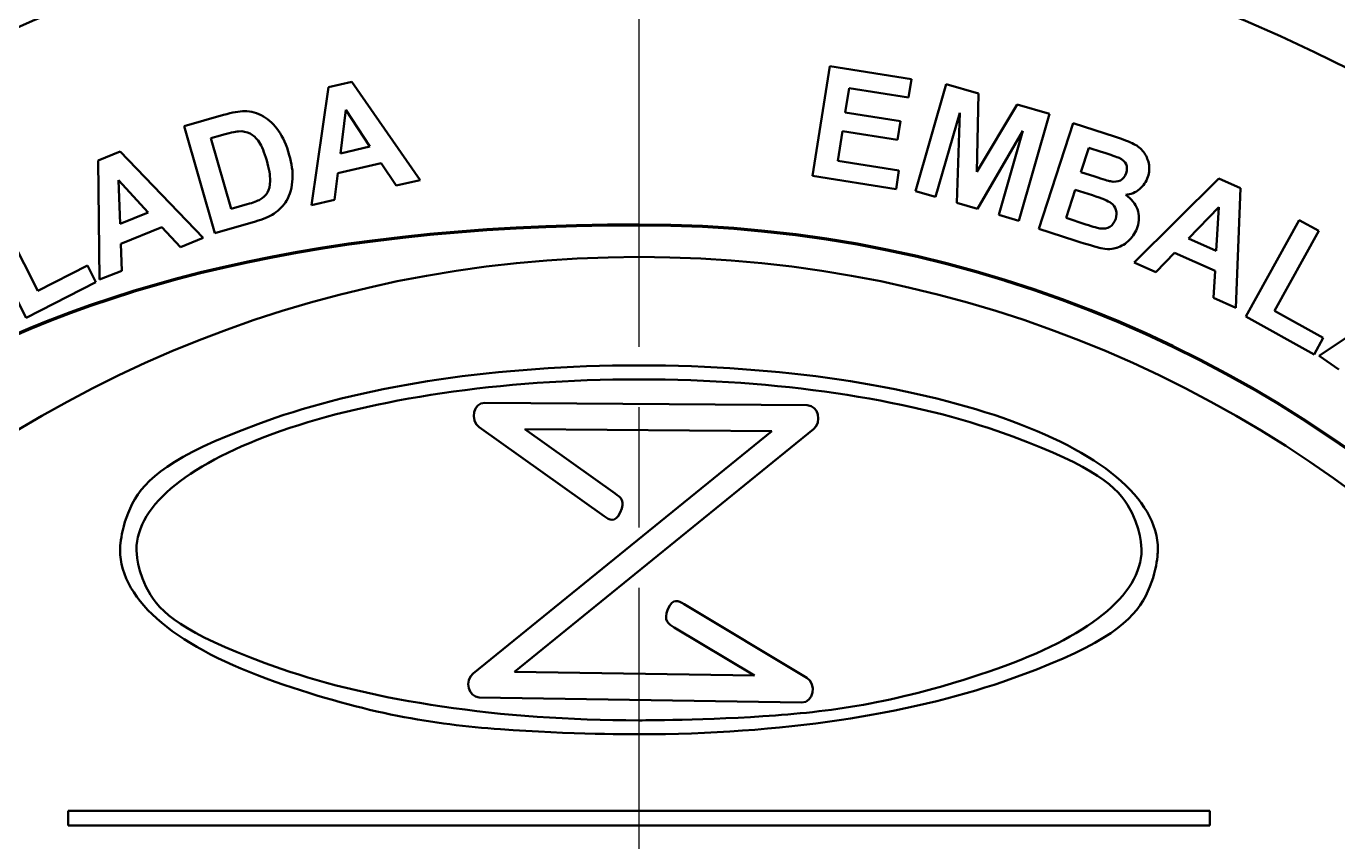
# Model space of a CAD drawing. Extents: x 0 to 616, y 0 to 436.
# Drawn here: x 504.81 to 553.77, y 315.83 to 346.29 of the extents above; entities that cross this region are included whole.
import ezdxf

# ---------------------------------------------------------------- set-up
doc = ezdxf.new("R2010")
doc.units = 0
doc.header["$LTSCALE"] = 1.5
doc.linetypes.add('AM_ISO08W050', pattern=[18, 12, -1.5, 3, -1.5])
doc.layers.add('AM_0', color=7, linetype='CONTINUOUS', lineweight=50)
doc.layers.add('AM_7', color=4, linetype='AM_ISO08W050', lineweight=25)

msp = doc.modelspace()

# ---------------------------------------------------------------- linework, layer by layer
at = {"layer": 'AM_0'}
for radius in [64.3, 58.175, 44.79]:
    msp.add_circle((527.683, 292.885), radius, dxfattribs=at)
at = {"layer": 'AM_0', "color": 7}
for points in [[(534.162, 340.704), (534.162, 340.704), (534.811, 344.802), (534.811, 344.802)], [(534.811, 344.802), (534.811, 344.802), (537.849, 344.32), (537.849, 344.32)], [(537.849, 344.32), (537.849, 344.32), (537.739, 343.627), (537.739, 343.627)], [(535.529, 343.977), (535.529, 343.977), (535.385, 343.069), (535.385, 343.069)], [(537.739, 343.627), (537.739, 343.627), (535.529, 343.977), (535.529, 343.977)], [(538.006, 340.135), (538.006, 340.135), (539.15, 344.123), (539.15, 344.123)], [(539.15, 344.123), (539.15, 344.123), (540.355, 343.778), (540.355, 343.778)], [(540.355, 343.778), (540.355, 343.778), (540.298, 340.849), (540.298, 340.849)], [(540.298, 340.849), (540.298, 340.849), (541.794, 343.365), (541.794, 343.365)], [(541.794, 343.365), (541.794, 343.365), (543.002, 343.019), (543.002, 343.019)], [(510.702, 342.555), (510.702, 342.555), (512.174, 342.977), (512.174, 342.977)], [(512.174, 342.977), (512.506, 343.072), (512.766, 343.12), (512.955, 343.119)], [(512.955, 343.119), (513.208, 343.117), (513.444, 343.052), (513.661, 342.923)], [(513.661, 342.923), (513.879, 342.796), (514.068, 342.617), (514.228, 342.387)], [(535.385, 343.069), (535.385, 343.069), (537.442, 342.743), (537.442, 342.743)], [(537.442, 342.743), (537.442, 342.743), (537.333, 342.053), (537.333, 342.053)], [(539.654, 343.06), (539.654, 343.06), (538.754, 339.92), (538.754, 339.92)], [(539.543, 339.694), (539.543, 339.694), (539.654, 343.06), (539.654, 343.06)], [(543.002, 343.019), (543.002, 343.019), (541.858, 339.03), (541.858, 339.03)], [(511.846, 338.567), (511.846, 338.567), (510.702, 342.555), (510.702, 342.555)], [(512.734, 342.366), (512.615, 342.36), (512.391, 342.309), (512.062, 342.214)], [(513.162, 342.285), (513.036, 342.35), (512.894, 342.377), (512.734, 342.366)], [(513.501, 341.965), (513.399, 342.114), (513.285, 342.221), (513.162, 342.285)], [(514.228, 342.387), (514.387, 342.157), (514.521, 341.855), (514.628, 341.481)], [(535.276, 342.379), (535.276, 342.379), (535.099, 341.263), (535.099, 341.263)], [(537.333, 342.053), (537.333, 342.053), (535.276, 342.379), (535.276, 342.379)], [(542.011, 342.384), (542.011, 342.384), (540.318, 339.472), (540.318, 339.472)], [(541.111, 339.244), (541.111, 339.244), (542.011, 342.384), (542.011, 342.384)], [(542.611, 338.726), (542.611, 338.726), (543.893, 342.672), (543.893, 342.672)], [(543.893, 342.672), (543.893, 342.672), (545.471, 342.159), (545.471, 342.159)], [(512.062, 342.214), (512.062, 342.214), (511.701, 342.111), (511.701, 342.111)], [(511.701, 342.111), (511.701, 342.111), (512.458, 339.47), (512.458, 339.47)], [(513.786, 341.279), (513.698, 341.587), (513.602, 341.815), (513.501, 341.965)], [(544.477, 341.756), (544.477, 341.756), (544.181, 340.843), (544.181, 340.843)], [(544.935, 341.607), (544.935, 341.607), (544.477, 341.756), (544.477, 341.756)], [(545.471, 342.159), (545.783, 342.058), (546.012, 341.969), (546.157, 341.893)], [(546.157, 341.893), (546.302, 341.817), (546.422, 341.718), (546.516, 341.596)], [(507.491, 341.28), (507.491, 341.28), (508.312, 341.612), (508.312, 341.612)], [(507.547, 336.828), (507.547, 336.828), (507.491, 341.28), (507.491, 341.28)], [(508.312, 341.612), (508.312, 341.612), (511.407, 338.388), (511.407, 338.388)], [(513.914, 340.524), (513.916, 340.718), (513.874, 340.97), (513.786, 341.279)], [(514.628, 341.481), (514.722, 341.153), (514.763, 340.858), (514.749, 340.597)], [(535.099, 341.263), (535.099, 341.263), (537.388, 340.901), (537.388, 340.901)], [(545.611, 341.372), (545.535, 341.407), (545.31, 341.485), (544.935, 341.607)], [(545.867, 341.137), (545.824, 341.235), (545.739, 341.314), (545.611, 341.372)], [(546.516, 341.596), (546.61, 341.474), (546.675, 341.332), (546.711, 341.168)], [(537.388, 340.901), (537.388, 340.901), (537.278, 340.21), (537.278, 340.21)], [(544.181, 340.843), (544.181, 340.843), (544.703, 340.674), (544.703, 340.674)], [(545.653, 340.536), (545.757, 340.589), (545.829, 340.679), (545.87, 340.807)], [(545.87, 340.807), (545.91, 340.929), (545.909, 341.039), (545.867, 341.137)], [(546.711, 341.168), (546.748, 341.005), (546.738, 340.838), (546.683, 340.668)], [(509.362, 339.332), (509.362, 339.332), (508.255, 340.545), (508.255, 340.545)], [(508.255, 340.545), (508.255, 340.545), (508.312, 338.908), (508.312, 338.908)], [(513.813, 340.078), (513.877, 340.181), (513.91, 340.33), (513.914, 340.524)], [(514.749, 340.597), (514.733, 340.279), (514.658, 340.003), (514.524, 339.771)], [(537.278, 340.21), (537.278, 340.21), (534.162, 340.704), (534.162, 340.704)], [(544.703, 340.674), (545.013, 340.573), (545.208, 340.515), (545.286, 340.5)], [(545.286, 340.5), (545.427, 340.471), (545.55, 340.483), (545.653, 340.536)], [(546.162, 337.466), (546.162, 337.466), (549.326, 340.599), (549.326, 340.599)], [(546.683, 340.668), (546.622, 340.483), (546.518, 340.329), (546.368, 340.207)], [(549.326, 340.599), (549.326, 340.599), (550.135, 340.238), (550.135, 340.238)], [(513.059, 339.642), (513.284, 339.707), (513.443, 339.765), (513.536, 339.82)], [(513.536, 339.82), (513.656, 339.89), (513.749, 339.976), (513.813, 340.078)], [(538.754, 339.92), (538.754, 339.92), (538.006, 340.135), (538.006, 340.135)], [(543.967, 340.187), (543.967, 340.187), (543.625, 339.132), (543.625, 339.132)], [(544.611, 339.978), (544.611, 339.978), (543.967, 340.187), (543.967, 340.187)], [(545.299, 339.692), (545.203, 339.765), (544.973, 339.86), (544.611, 339.978)], [(546.368, 340.207), (546.218, 340.085), (546.045, 340.013), (545.85, 339.991)], [(545.85, 339.991), (546.067, 339.844), (546.214, 339.664), (546.288, 339.454)], [(550.135, 340.238), (550.135, 340.238), (549.966, 335.772), (549.966, 335.772)], [(503.686, 339.454), (503.686, 339.454), (505.237, 336.41), (505.237, 336.41)], [(508.312, 338.908), (508.312, 338.908), (509.362, 339.332), (509.362, 339.332)], [(512.458, 339.47), (512.458, 339.47), (513.059, 339.642), (513.059, 339.642)], [(514.524, 339.771), (514.424, 339.594), (514.265, 339.434), (514.05, 339.29)], [(540.318, 339.472), (540.318, 339.472), (539.543, 339.694), (539.543, 339.694)], [(545.489, 339.43), (545.458, 339.532), (545.395, 339.619), (545.299, 339.692)], [(545.478, 339.101), (545.516, 339.219), (545.519, 339.329), (545.489, 339.43)], [(546.288, 339.454), (546.363, 339.243), (546.363, 339.023), (546.289, 338.796)], [(549.328, 339.538), (549.328, 339.538), (548.19, 338.36), (548.19, 338.36)], [(549.224, 337.899), (549.224, 337.899), (549.328, 339.538), (549.328, 339.538)], [(504.808, 335.407), (504.808, 335.407), (502.94, 339.074), (502.94, 339.074)], [(513.361, 339.001), (513.361, 339.001), (511.846, 338.567), (511.846, 338.567)], [(514.05, 339.29), (513.888, 339.182), (513.659, 339.086), (513.361, 339.001)], [(541.858, 339.03), (541.858, 339.03), (541.111, 339.244), (541.111, 339.244)], [(543.625, 339.132), (543.625, 339.132), (544.362, 338.892), (544.362, 338.892)], [(544.362, 338.892), (544.649, 338.799), (544.834, 338.747), (544.916, 338.739)], [(545.257, 338.802), (545.358, 338.861), (545.432, 338.961), (545.478, 339.101)], [(550.331, 335.453), (550.331, 335.453), (552.326, 339.053), (552.326, 339.053)], [(552.326, 339.053), (552.326, 339.053), (553.058, 338.647), (553.058, 338.647)], [(509.873, 338.785), (509.873, 338.785), (508.335, 338.163), (508.335, 338.163)], [(510.562, 338.046), (510.562, 338.046), (509.873, 338.785), (509.873, 338.785)], [(511.407, 338.388), (511.407, 338.388), (510.562, 338.046), (510.562, 338.046)], [(543.954, 338.289), (543.954, 338.289), (542.611, 338.726), (542.611, 338.726)], [(544.916, 338.739), (545.042, 338.721), (545.155, 338.743), (545.257, 338.802)], [(546.289, 338.796), (546.23, 338.616), (546.132, 338.455), (545.993, 338.312)], [(548.19, 338.36), (548.19, 338.36), (549.224, 337.899), (549.224, 337.899)], [(553.058, 338.647), (553.058, 338.647), (551.402, 335.659), (551.402, 335.659)], [(508.335, 338.163), (508.335, 338.163), (508.371, 337.161), (508.371, 337.161)], [(544.924, 338.004), (544.787, 338.033), (544.464, 338.128), (543.954, 338.289)], [(547.67, 337.826), (547.67, 337.826), (546.974, 337.104), (546.974, 337.104)], [(549.185, 337.152), (549.185, 337.152), (547.67, 337.826), (547.67, 337.826)], [(505.237, 336.41), (505.237, 336.41), (507.093, 337.356), (507.093, 337.356)], [(507.093, 337.356), (507.093, 337.356), (507.41, 336.733), (507.41, 336.733)], [(546.974, 337.104), (546.974, 337.104), (546.162, 337.466), (546.162, 337.466)], [(508.371, 337.161), (508.371, 337.161), (507.547, 336.828), (507.547, 336.828)], [(549.132, 336.143), (549.132, 336.143), (549.185, 337.152), (549.185, 337.152)], [(507.41, 336.733), (507.41, 336.733), (504.808, 335.407), (504.808, 335.407)], [(553.077, 333.988), (553.077, 333.988), (556.781, 336.46), (556.781, 336.46)], [(549.966, 335.772), (549.966, 335.772), (549.132, 336.143), (549.132, 336.143)], [(552.885, 334.038), (552.885, 334.038), (550.331, 335.453), (550.331, 335.453)], [(551.402, 335.659), (551.402, 335.659), (553.224, 334.649), (553.224, 334.649)], [(553.224, 334.649), (553.224, 334.649), (552.885, 334.038), (552.885, 334.038)], [(553.805, 333.478), (553.805, 333.478), (553.077, 333.988), (553.077, 333.988)], [(514.098, 331.661), (517.586, 332.874), (522.393, 333.625), (527.683, 333.625)], [(527.683, 333.625), (532.972, 333.625), (537.779, 332.874), (541.267, 331.661)], [(527.683, 333.104), (522.472, 333.104), (517.747, 332.367), (514.327, 331.179)], [(541.038, 331.179), (537.619, 332.367), (532.893, 333.104), (527.683, 333.104)], [(521.716, 331.322), (521.355, 331.58), (521.501, 332.235), (521.928, 332.232)], [(521.928, 332.232), (521.928, 332.232), (533.964, 332.135), (533.964, 332.135)], [(533.964, 332.135), (534.376, 332.132), (534.529, 331.514), (534.193, 331.241)], [(521.493, 322.121), (521.493, 322.121), (532.643, 331.168), (532.643, 331.168)], [(526.377, 327.996), (526.377, 327.996), (521.716, 331.322), (521.716, 331.322)], [(534.193, 331.241), (534.193, 331.241), (523.03, 322.184), (523.03, 322.184)], [(532.643, 331.168), (532.643, 331.168), (523.427, 331.242), (523.427, 331.242)], [(523.427, 331.242), (523.427, 331.242), (526.796, 328.837), (526.796, 328.837)], [(526.796, 328.837), (526.995, 328.695), (527.194, 328.553), (526.984, 328.133)], [(526.984, 328.133), (526.774, 327.713), (526.576, 327.854), (526.377, 327.996)], [(528.762, 324.522), (528.944, 324.957), (529.154, 324.832), (529.363, 324.706)], [(529.363, 324.706), (529.363, 324.706), (533.943, 321.959), (533.943, 321.959)], [(528.998, 323.835), (528.789, 323.961), (528.58, 324.086), (528.762, 324.522)], [(531.989, 322.041), (531.989, 322.041), (528.998, 323.835), (528.998, 323.835)], [(523.03, 322.184), (523.03, 322.184), (531.989, 322.041), (531.989, 322.041)], [(521.719, 321.227), (521.308, 321.233), (521.158, 321.849), (521.493, 322.121)], [(533.943, 321.959), (534.333, 321.724), (534.195, 321.027), (533.755, 321.034)], [(533.755, 321.034), (533.755, 321.034), (521.719, 321.227), (521.719, 321.227)], [(506.368, 316.991), (506.368, 316.991), (548.997, 316.991), (548.997, 316.991)], [(506.368, 316.439), (506.368, 316.439), (506.368, 316.991), (506.368, 316.991)], [(548.997, 316.991), (548.997, 316.991), (548.997, 316.439), (548.997, 316.439)], [(548.997, 316.439), (548.997, 316.439), (506.368, 316.439), (506.368, 316.439)]]:
    msp.add_open_spline(points, degree=3, dxfattribs=at)
at = {"layer": 'AM_0'}
for points in [[(516.096, 344.017), (516.096, 344.017), (516.96, 344.216), (516.96, 344.216)], [(516.96, 344.216), (516.96, 344.216), (519.512, 340.547), (519.512, 340.547)], [(515.455, 339.61), (515.455, 339.61), (516.096, 344.017), (516.096, 344.017)], [(516.736, 343.171), (516.736, 343.171), (516.536, 341.544), (516.536, 341.544)], [(517.639, 341.799), (517.639, 341.799), (516.736, 343.171), (516.736, 343.171)], [(516.536, 341.544), (516.536, 341.544), (517.639, 341.799), (517.639, 341.799)], [(516.442, 340.806), (516.442, 340.806), (516.321, 339.81), (516.321, 339.81)], [(518.058, 341.179), (518.058, 341.179), (516.442, 340.806), (516.442, 340.806)], [(518.623, 340.342), (518.623, 340.342), (518.058, 341.179), (518.058, 341.179)], [(519.512, 340.547), (519.512, 340.547), (518.623, 340.342), (518.623, 340.342)], [(516.321, 339.81), (516.321, 339.81), (515.455, 339.61), (515.455, 339.61)]]:
    msp.add_open_spline(points, degree=3, dxfattribs=at)
at = {"layer": 'AM_0', "color": 7, "lineweight": 70}
msp.add_open_spline([(527.683, 338.867), (553.073, 338.867), (573.665, 318.276), (573.665, 292.885), (573.665, 292.885), (573.665, 267.494), (553.073, 246.903), (527.683, 246.903), (527.683, 246.903), (502.292, 246.903), (481.7, 267.494), (481.7, 292.885), (481.7, 292.885), (481.7, 318.276), (502.292, 338.867), (527.683, 338.867)], degree=3, knots=[0, 0, 0, 0, 0.25, 0.25, 0.25, 0.375, 0.5, 0.5, 0.5, 0.625, 0.75, 0.75, 0.75, 0.875, 1, 1, 1, 1], dxfattribs=at)
at = {"layer": 'AM_0', "color": 7}
for points, knots in [([(545.993, 338.312), (545.855, 338.171), (545.697, 338.072), (545.52, 338.017), (545.52, 338.017), (545.343, 337.963), (545.144, 337.959), (544.924, 338.004)], [0.6666667, 0.6666667, 0.6666667, 0.6666667, 0.7333333, 0.7333333, 0.7333333, 0.7666667, 0.8, 0.8, 0.8, 0.8]), ([(514.098, 321.813), (510.527, 323.054), (508.312, 324.795), (508.312, 326.737), (508.312, 326.737), (508.312, 328.679), (510.527, 330.419), (514.098, 331.661)], [0.625, 0.625, 0.625, 0.625, 0.75, 0.75, 0.75, 0.8125, 0.875, 0.875, 0.875, 0.875]), ([(541.267, 331.661), (544.839, 330.419), (547.053, 328.679), (547.053, 326.737), (547.053, 326.737), (547.053, 324.795), (544.838, 323.054), (541.267, 321.813)], [0.125, 0.125, 0.125, 0.125, 0.25, 0.25, 0.25, 0.3125, 0.375, 0.375, 0.375, 0.375]), ([(514.327, 331.179), (510.992, 330.019), (508.924, 328.446), (508.924, 326.737), (508.924, 326.737), (508.924, 325.028), (510.992, 323.455), (514.327, 322.295)], [0.125, 0.125, 0.125, 0.125, 0.25, 0.25, 0.25, 0.3125, 0.375, 0.375, 0.375, 0.375]), ([(541.038, 322.295), (544.373, 323.455), (546.441, 325.028), (546.441, 326.737), (546.441, 326.737), (546.441, 328.446), (544.373, 330.019), (541.038, 331.179)], [0.625, 0.625, 0.625, 0.625, 0.75, 0.75, 0.75, 0.8125, 0.875, 0.875, 0.875, 0.875]), ([(514.327, 322.295), (517.747, 321.106), (522.472, 320.369), (527.683, 320.369), (527.683, 320.369), (532.893, 320.369), (537.619, 321.106), (541.038, 322.295)], [0.375, 0.375, 0.375, 0.375, 0.5, 0.5, 0.5, 0.5625, 0.625, 0.625, 0.625, 0.625]), ([(541.267, 321.813), (537.779, 320.6), (532.972, 319.848), (527.683, 319.848), (527.683, 319.848), (522.393, 319.848), (517.586, 320.6), (514.098, 321.813)], [0.375, 0.375, 0.375, 0.375, 0.5, 0.5, 0.5, 0.5625, 0.625, 0.625, 0.625, 0.625])]:
    msp.add_open_spline(points, degree=3, knots=knots, dxfattribs=at)
at = {"layer": 'AM_7'}
msp.add_line((527.683, 226.317), (527.683, 359.453), dxfattribs=at)

doc.saveas('drawing.dxf')
